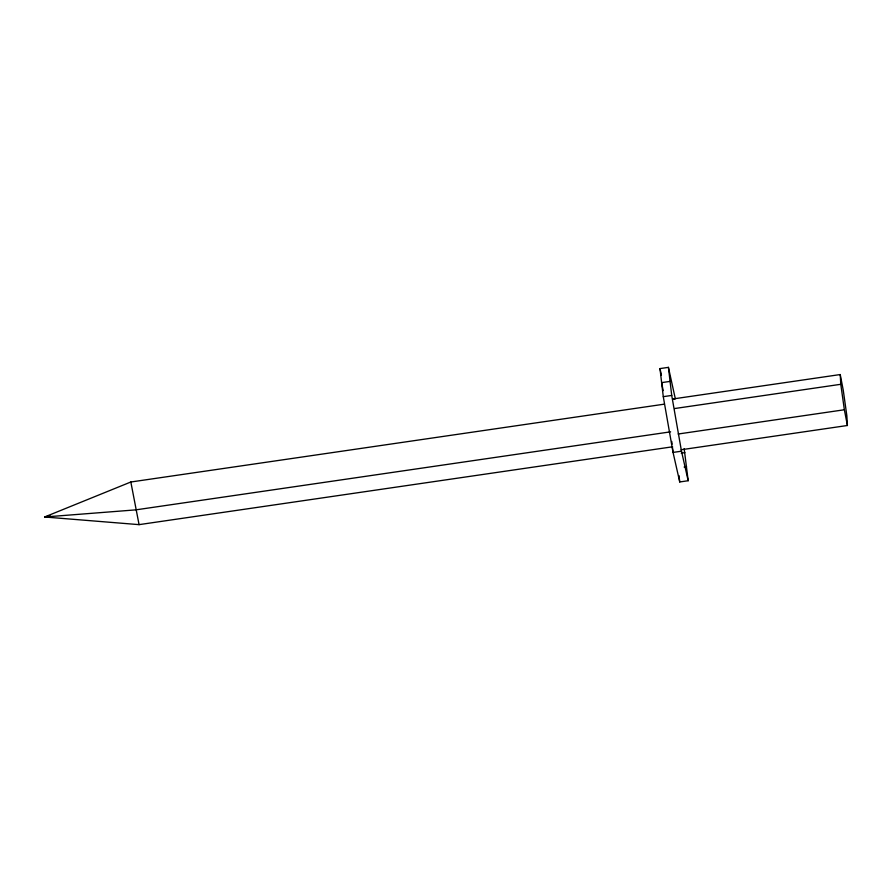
<?xml version="1.0" encoding="UTF-8"?>
<svg xmlns="http://www.w3.org/2000/svg" width="892" height="892" viewBox="0 0 892 892"><rect width="100%" height="100%" fill="white"/><g stroke="black" fill="none" stroke-linecap="round" stroke-linejoin="round"><path stroke-width="1.34" d="M664.362 404.154L130.834 482.003L44.6 516.992L139.063 524.641L672.59 446.792M50.041 515.832L44.6 516.992L135.718 509.878L670.628 431.828M684.164 448.609L688.178 480.721L679.737 481.959L673.047 452.422L663.28 396.672L659.98 368.586L668.42 367.359L675.333 398.824L672.925 399.181M670.07 381.397L661.63 382.623L663.169 390.629M663.28 396.672L671.721 395.435L681.488 451.196L688.178 480.721M672.657 399.003L840.231 374.551L843.263 390.283L846.854 415.75L847.4 425.495L681.198 449.746M674.586 408.547L840.777 384.296L840.231 374.551M678.165 434.014L844.367 409.762L847.4 425.495M681.488 451.196L673.047 452.422L672.401 446.937M681.254 453.169L684.878 452.645M684.108 467.04L686.528 466.683M139.063 524.641L130.834 482.003M659.98 368.586L661.418 375.142M840.777 384.296L844.367 409.762M668.42 367.359L671.721 395.435M678.979 475.57L679.737 481.959M671.754 441.44L672.077 444.183"/></g></svg>
